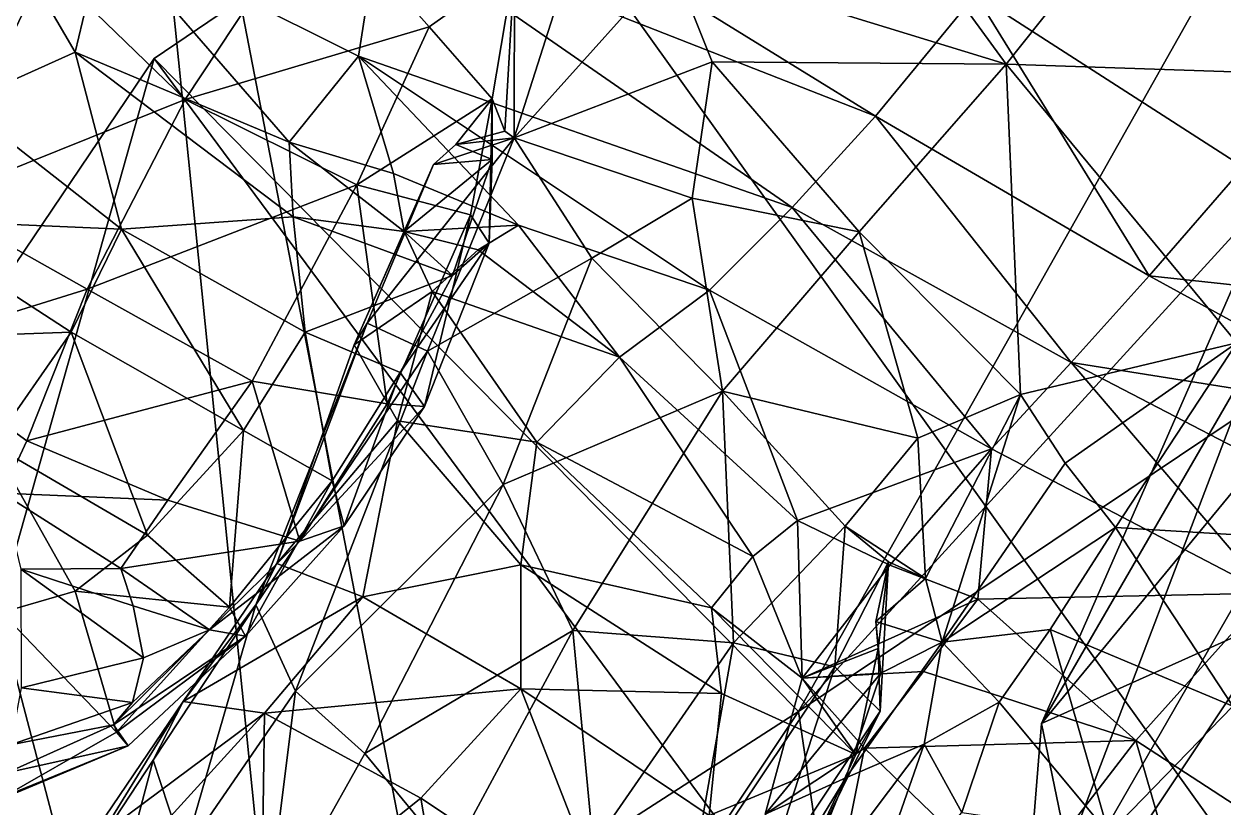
# Model space of a CAD drawing. Header units: metres. Extents: x -7.7 to 8, y -8.9 to 8.6.
# Drawn here: x -5.397 to -4.672, y 4.61 to 5.083 of the extents above; entities that cross this region are included whole.
import ezdxf

# ---------------------------------------------------------------- set-up
doc = ezdxf.new("R2010")
doc.units = ezdxf.units.M
doc.layers.add('LIBERTY', color=1, linetype='CONTINUOUS')

msp = doc.modelspace()

# ---------------------------------------------------------------- linework, layer by layer
at = {"layer": 'LIBERTY', "color": 7}
for points in [[(-7.53329, 8.63299, 0.068), (6.51222, 8.63299, 0.068), (-7.65053, -5.52977, 0.068)], [(-7.65053, -5.52977, 0.068), (6.51222, 8.63299, 0.068), (-7.53329, -5.64701, 0.068)], [(6.51222, 8.63299, 0.068), (6.62947, 8.51574, 0.068), (-7.53329, -5.64701, 0.068)], [(6.62947, 8.51574, 0.068), (6.51222, -5.64701, 0.068), (-7.53329, -5.64701, 0.068)], [(-7.53329, 8.51574, 1.70282), (-7.53329, -5.52977, 1.70282), (6.51222, -5.52977, 1.70282)], [(6.51222, 8.51574, 1.70282), (-7.53329, 8.51574, 1.70282), (6.51222, -5.52977, 1.70282)]]:
    msp.add_3dface(points, dxfattribs=at)
at = {"layer": 'LIBERTY', "color": 8}
for points in [[(-4.83365, 4.4073, 19.7221), (-4.32971, 5.73162, 15.2544), (-5.31815, 5.06193, 15.1311)], [(-5.31815, 5.06193, 15.1311), (-4.32971, 5.73162, 15.2544), (-4.9292, 4.66772, 15.0945)], [(-4.9292, 4.66772, 15.0945), (-4.32971, 5.73162, 15.2544), (-4.07067, 5.24419, 14.9746)], [(-4.83365, 4.4073, 19.7221), (-4.17463, 4.71277, 19.5547), (-4.32971, 5.73162, 15.2544)], [(-5.34113, 5.55796, 1.70282), (-2.83456, 5.65337, 2.6949), (-3.21876, 4.54113, 1.70282)], [(-3.21999, 4.54172, 1.9325), (-2.82557, 5.64047, 2.89325), (-5.33928, 5.55702, 1.93144)], [(-4.78265, 4.6605, 8.47914), (-4.38764, 5.5614, 8.67711), (-4.22018, 5.63173, 6.66068)], [(-4.78265, 4.6605, 8.47914), (-4.22018, 5.63173, 6.66068), (-4.24265, 4.90295, 6.21286)], [(-5.33928, 5.55702, 1.93144), (-5.35185, 5.53955, 1.92482), (-3.2276, 4.52227, 1.92482)], [(-5.35184, 5.53956, 1.70282), (-5.34113, 5.55796, 1.70282), (-3.2276, 4.52227, 1.70282)], [(-5.34113, 5.55796, 1.70282), (-3.21876, 4.54113, 1.70282), (-3.2276, 4.52227, 1.70282)], [(-3.21999, 4.54172, 1.9325), (-5.33928, 5.55702, 1.93144), (-3.2276, 4.52227, 1.92482)], [(-4.24287, 5.31525, 9.38173), (-4.38764, 5.5614, 8.67711), (-4.78265, 4.6605, 8.47914)], [(-5.512, 5.10928, 1.70282), (-5.35184, 5.53956, 1.70282), (-5.18056, 3.84367, 1.70282)], [(-5.35185, 5.53955, 1.92482), (-5.512, 5.10928, 1.92482), (-5.18056, 3.84367, 1.92482)], [(-5.35185, 5.53955, 1.92482), (-4.96023, 3.51313, 1.92482), (-3.82003, 3.4006, 1.92482)], [(-5.35185, 5.53955, 1.92482), (-5.18056, 3.84367, 1.92482), (-4.96023, 3.51313, 1.92482)], [(-3.2276, 4.52227, 1.92482), (-5.35185, 5.53955, 1.92482), (-3.82003, 3.4006, 1.92482)], [(-4.96023, 3.51313, 1.70282), (-5.35184, 5.53956, 1.70282), (-3.82003, 3.4006, 1.70282)], [(-5.18056, 3.84367, 1.70282), (-5.35184, 5.53956, 1.70282), (-4.96023, 3.51313, 1.70282)], [(-5.35184, 5.53956, 1.70282), (-3.2276, 4.52227, 1.70282), (-3.82003, 3.4006, 1.70282)], [(-4.9292, 4.66772, 15.0945), (-4.31752, 5.33817, 10.2236), (-4.88325, 4.35498, 10.2029)], [(-4.9292, 4.66772, 15.0945), (-4.07067, 5.24419, 14.9746), (-4.31752, 5.33817, 10.2236)], [(-4.88325, 4.35498, 10.2029), (-4.31752, 5.33817, 10.2236), (-4.24287, 5.31525, 9.38173)], [(-4.57106, 5.05069, 2.88717), (-4.33403, 5.34301, 3.39239), (-4.69189, 5.19949, 2.84662)], [(-4.88325, 4.35498, 10.2029), (-4.24287, 5.31525, 9.38173), (-4.72276, 4.37085, 9.36432)], [(-4.72276, 4.37085, 9.36432), (-4.24287, 5.31525, 9.38173), (-4.78265, 4.6605, 8.47914)], [(-4.80384, 5.05847, 2.63504), (-4.91812, 5.21537, 2.6427), (-5.00557, 5.12049, 2.51876)], [(-4.69189, 5.19949, 2.84662), (-4.91812, 5.21537, 2.6427), (-4.80384, 5.05847, 2.63504)], [(-5.18221, 5.14463, 1.9693), (-5.15678, 5.19642, 1.97066), (-4.88276, 5.0272, 1.93502)], [(-4.88276, 5.0272, 1.93502), (-5.15678, 5.19642, 1.97066), (-4.82236, 5.10056, 1.91937)], [(-4.57106, 5.05069, 2.88717), (-4.69189, 5.19949, 2.84662), (-4.80384, 5.05847, 2.63504)], [(-5.38333, 5.11853, 2.51535), (-5.43801, 5.1872, 2.41773), (-5.50807, 5.02254, 2.40526)], [(-5.00557, 5.12049, 2.51876), (-5.04869, 5.17724, 2.52282), (-5.10095, 5.01404, 2.39374)], [(-5.04869, 5.17724, 2.52282), (-5.10059, 5.11759, 2.49597), (-5.10095, 5.01404, 2.39374)], [(-5.29941, 5.03726, 2.55434), (-5.21978, 5.15779, 2.5415), (-5.38333, 5.11853, 2.51535)], [(-5.21978, 5.15779, 2.5415), (-5.29941, 5.03726, 2.55434), (-5.1521, 5.08112, 2.49804)], [(-5.21978, 5.15779, 2.5415), (-5.1521, 5.08112, 2.49804), (-5.10059, 5.11759, 2.49597)], [(-5.4348, 5.03476, 2.09399), (-5.41797, 5.15473, 2.08938), (-5.36595, 5.06568, 2.02347)], [(-5.36595, 5.06568, 2.02347), (-5.41797, 5.15473, 2.08938), (-5.34824, 5.13996, 1.99459)], [(-5.34824, 5.13996, 1.99459), (-5.18221, 5.14463, 1.9693), (-5.19476, 5.06337, 1.96615)], [(-5.19476, 5.06337, 1.96615), (-5.18221, 5.14463, 1.9693), (-4.93315, 4.9719, 1.93664)], [(-4.93315, 4.9719, 1.93664), (-5.18221, 5.14463, 1.9693), (-4.88276, 5.0272, 1.93502)], [(-5.23677, 5.01145, 2.01469), (-5.36595, 5.06568, 2.02347), (-5.34824, 5.13996, 1.99459)], [(-5.23677, 5.01145, 2.01469), (-5.34824, 5.13996, 1.99459), (-5.19476, 5.06337, 1.96615)], [(-5.45284, 4.97558, 2.49719), (-5.38333, 5.11853, 2.51535), (-5.50807, 5.02254, 2.40526)], [(-5.29941, 5.03726, 2.55434), (-5.38333, 5.11853, 2.51535), (-5.45284, 4.97558, 2.49719)], [(-5.10059, 5.11759, 2.49597), (-5.1521, 5.08112, 2.49804), (-5.11425, 5.0375, 2.43959)], [(-5.10059, 5.11759, 2.49597), (-5.11425, 5.0375, 2.43959), (-5.10643, 5.01813, 2.41367)], [(-5.10059, 5.11759, 2.49597), (-5.10643, 5.01813, 2.41367), (-5.10095, 5.01404, 2.39374)], [(-4.98141, 5.05989, 2.52103), (-5.00557, 5.12049, 2.51876), (-5.10095, 5.01404, 2.39374)], [(-4.98141, 5.05989, 2.52103), (-4.80384, 5.05847, 2.63504), (-5.00557, 5.12049, 2.51876)], [(-5.51248, 4.61822, 1.70282), (-5.512, 5.10928, 1.70282), (-5.18056, 3.84367, 1.70282)], [(-5.512, 5.10928, 1.92482), (-5.51248, 4.61822, 1.92482), (-5.18056, 3.84367, 1.92482)], [(-4.7176, 4.93072, 1.92797), (-4.88276, 5.0272, 1.93502), (-4.82236, 5.10056, 1.91937)], [(-4.7176, 4.93072, 1.92797), (-4.82236, 5.10056, 1.91937), (-4.66063, 4.99638, 1.91847)], [(-4.66063, 4.99638, 1.91847), (-4.82236, 5.10056, 1.91937), (-4.58939, 5.08442, 1.9108)], [(-5.29941, 5.03726, 2.55434), (-5.19576, 4.98557, 2.51941), (-5.1521, 5.08112, 2.49804)], [(-5.1521, 5.08112, 2.49804), (-5.19576, 4.98557, 2.51941), (-5.11425, 5.0375, 2.43959)], [(-5.4348, 5.03476, 2.09399), (-5.36595, 5.06568, 2.02347), (-5.33787, 4.95895, 2.01582)], [(-5.36595, 5.06568, 2.02347), (-5.23418, 4.96639, 2.07222), (-5.33787, 4.95895, 2.01582)], [(-5.23418, 4.96639, 2.07222), (-5.36595, 5.06568, 2.02347), (-5.23677, 5.01145, 2.01469)], [(-5.17379, 4.99255, 2.00534), (-5.23677, 5.01145, 2.01469), (-5.19476, 5.06337, 1.96615)], [(-5.09822, 4.9613, 1.99589), (-5.17379, 4.99255, 2.00534), (-5.19476, 5.06337, 1.96615)], [(-5.09822, 4.9613, 1.99589), (-5.19476, 5.06337, 1.96615), (-4.98299, 4.92212, 1.93682)], [(-4.98299, 4.92212, 1.93682), (-5.19476, 5.06337, 1.96615), (-4.93315, 4.9719, 1.93664)], [(-6.08822, 3.92079, 15.351), (-5.64074, 3.91975, 20.1209), (-5.31815, 5.06193, 15.1311)], [(-6.08822, 3.92079, 15.351), (-5.31815, 5.06193, 15.1311), (-4.9292, 4.66772, 15.0945)], [(-5.64074, 3.91975, 20.1209), (-4.83365, 4.4073, 19.7221), (-5.31815, 5.06193, 15.1311)], [(-4.99346, 4.97751, 2.52929), (-4.98141, 5.05989, 2.52103), (-5.10095, 5.01404, 2.39374)], [(-4.99346, 4.97751, 2.52929), (-4.89255, 4.9572, 2.56374), (-4.98141, 5.05989, 2.52103)], [(-4.89255, 4.9572, 2.56374), (-4.80384, 5.05847, 2.63504), (-4.98141, 5.05989, 2.52103)], [(-4.80384, 5.05847, 2.63504), (-4.89255, 4.9572, 2.56374), (-4.79535, 4.85916, 2.51432)], [(-4.6646, 4.89028, 2.6724), (-4.80384, 5.05847, 2.63504), (-4.79535, 4.85916, 2.51432)], [(-4.6646, 4.89028, 2.6724), (-4.57106, 5.05069, 2.88717), (-4.80384, 5.05847, 2.63504)], [(-5.47304, 4.9647, 2.03694), (-5.4348, 5.03476, 2.09399), (-5.33787, 4.95895, 2.01582)], [(-5.35869, 4.9227, 2.54753), (-5.29941, 5.03726, 2.55434), (-5.45284, 4.97558, 2.49719)], [(-5.29941, 5.03726, 2.55434), (-5.35869, 4.9227, 2.54753), (-5.19576, 4.98557, 2.51941)], [(-5.19576, 4.98557, 2.51941), (-5.12731, 4.96759, 2.45574), (-5.11425, 5.0375, 2.43959)], [(-5.10643, 5.01813, 2.41367), (-5.11425, 5.0375, 2.43959), (-5.13619, 5.01003, 2.30457)], [(-5.13619, 5.01003, 2.30457), (-5.11425, 5.0375, 2.43959), (-5.11421, 5.00096, 2.23764)], [(-5.11425, 5.0375, 2.43959), (-5.12731, 4.96759, 2.45574), (-5.11607, 4.95038, 2.30811)], [(-5.11425, 5.0375, 2.43959), (-5.11607, 4.95038, 2.30811), (-5.11421, 5.00096, 2.23764)], [(-4.93315, 4.9719, 1.93664), (-4.88276, 5.0272, 1.93502), (-4.76473, 4.87837, 1.92995)], [(-4.76473, 4.87837, 1.92995), (-4.88276, 5.0272, 1.93502), (-4.7176, 4.93072, 1.92797)], [(-5.1531, 4.88514, 2.42248), (-5.10095, 5.01404, 2.39374), (-5.18952, 4.90205, 2.25172)], [(-5.18952, 4.90205, 2.25172), (-5.10095, 5.01404, 2.39374), (-5.14955, 4.99787, 2.18874)], [(-5.1531, 4.88514, 2.42248), (-5.054, 4.94135, 2.50099), (-5.10095, 5.01404, 2.39374)], [(-5.10095, 5.01404, 2.39374), (-5.13619, 5.01003, 2.30457), (-5.14955, 4.99787, 2.18874)], [(-5.10095, 5.01404, 2.39374), (-5.10643, 5.01813, 2.41367), (-5.13619, 5.01003, 2.30457)], [(-5.054, 4.94135, 2.50099), (-4.99346, 4.97751, 2.52929), (-5.10095, 5.01404, 2.39374)], [(-5.16735, 4.9574, 2.04146), (-5.23677, 5.01145, 2.01469), (-5.17379, 4.99255, 2.00534)], [(-5.16735, 4.9574, 2.04146), (-5.23418, 4.96639, 2.07222), (-5.23677, 5.01145, 2.01469)], [(-5.13619, 5.01003, 2.30457), (-5.11421, 5.00096, 2.23764), (-5.14955, 4.99787, 2.18874)], [(-5.18952, 4.90205, 2.25172), (-5.14955, 4.99787, 2.18874), (-5.19736, 4.889, 2.11794)], [(-5.19736, 4.889, 2.11794), (-5.14955, 4.99787, 2.18874), (-5.16735, 4.9574, 2.04146)], [(-5.14955, 4.99787, 2.18874), (-5.11421, 5.00096, 2.23764), (-5.16735, 4.9574, 2.04146)], [(-5.11421, 5.00096, 2.23764), (-5.13807, 4.93086, 2.16637), (-5.16735, 4.9574, 2.04146)], [(-5.11421, 5.00096, 2.23764), (-5.11607, 4.95038, 2.30811), (-5.13807, 4.93086, 2.16637)], [(-5.16735, 4.9574, 2.04146), (-5.17379, 4.99255, 2.00534), (-5.09822, 4.9613, 1.99589)], [(-4.51402, 4.90871, 1.93193), (-4.7176, 4.93072, 1.92797), (-4.66063, 4.99638, 1.91847)], [(-5.19576, 4.98557, 2.51941), (-5.35869, 4.9227, 2.54753), (-5.25895, 4.86718, 2.51476)], [(-5.19576, 4.98557, 2.51941), (-5.25895, 4.86718, 2.51476), (-5.17757, 4.85338, 2.46067)], [(-5.19576, 4.98557, 2.51941), (-5.17757, 4.85338, 2.46067), (-5.12731, 4.96759, 2.45574)], [(-4.9752, 4.861, 2.54775), (-4.99346, 4.97751, 2.52929), (-5.054, 4.94135, 2.50099)], [(-4.9752, 4.861, 2.54775), (-4.89255, 4.9572, 2.56374), (-4.99346, 4.97751, 2.52929)], [(-5.35869, 4.9227, 2.54753), (-5.45284, 4.97558, 2.49719), (-5.47243, 4.88727, 2.41651)], [(-4.98299, 4.92212, 1.93682), (-4.93315, 4.9719, 1.93664), (-4.8128, 4.82623, 1.92967)], [(-4.93315, 4.9719, 1.93664), (-4.76473, 4.87837, 1.92995), (-4.8128, 4.82623, 1.92967)], [(-5.51463, 4.89145, 1.99027), (-5.47304, 4.9647, 2.03694), (-5.36832, 4.8967, 1.96477)], [(-5.47304, 4.9647, 2.03694), (-5.33787, 4.95895, 2.01582), (-5.36832, 4.8967, 1.96477)], [(-5.23418, 4.96639, 2.07222), (-5.22709, 4.89668, 2.12858), (-5.33787, 4.95895, 2.01582)], [(-5.13807, 4.93086, 2.16637), (-5.22709, 4.89668, 2.12858), (-5.23418, 4.96639, 2.07222)], [(-5.13807, 4.93086, 2.16637), (-5.23418, 4.96639, 2.07222), (-5.16735, 4.9574, 2.04146)], [(-5.12731, 4.96759, 2.45574), (-5.17757, 4.85338, 2.46067), (-5.15495, 4.85185, 2.38038)], [(-5.12731, 4.96759, 2.45574), (-5.15495, 4.85185, 2.38038), (-5.11607, 4.95038, 2.30811)], [(-5.33787, 4.95895, 2.01582), (-5.26422, 4.83741, 2.06466), (-5.36832, 4.8967, 1.96477)], [(-5.22709, 4.89668, 2.12858), (-5.26422, 4.83741, 2.06466), (-5.33787, 4.95895, 2.01582)], [(-5.19736, 4.889, 2.11794), (-5.16735, 4.9574, 2.04146), (-5.15046, 4.92117, 1.99965)], [(-5.12257, 4.94649, 1.99636), (-5.16735, 4.9574, 2.04146), (-5.09822, 4.9613, 1.99589)], [(-5.15046, 4.92117, 1.99965), (-5.16735, 4.9574, 2.04146), (-5.12257, 4.94649, 1.99636)], [(-5.12257, 4.94649, 1.99636), (-5.09822, 4.9613, 1.99589), (-5.03732, 4.88168, 1.93704)], [(-5.03732, 4.88168, 1.93704), (-5.09822, 4.9613, 1.99589), (-4.98299, 4.92212, 1.93682)], [(-4.89255, 4.9572, 2.56374), (-4.9752, 4.861, 2.54775), (-4.85717, 4.83266, 2.49033)], [(-4.79535, 4.85916, 2.51432), (-4.89255, 4.9572, 2.56374), (-4.85717, 4.83266, 2.49033)], [(-5.11607, 4.95038, 2.30811), (-5.15495, 4.85185, 2.38038), (-5.16975, 4.87241, 2.29062)], [(-5.11607, 4.95038, 2.30811), (-5.16975, 4.87241, 2.29062), (-5.13807, 4.93086, 2.16637)], [(-5.10761, 4.80467, 2.53021), (-5.054, 4.94135, 2.50099), (-5.1531, 4.88514, 2.42248)], [(-5.15046, 4.92117, 1.99965), (-5.12257, 4.94649, 1.99636), (-5.03732, 4.88168, 1.93704)], [(-5.10761, 4.80467, 2.53021), (-4.9752, 4.861, 2.54775), (-5.054, 4.94135, 2.50099)], [(-5.13807, 4.93086, 2.16637), (-5.16975, 4.87241, 2.29062), (-5.22709, 4.89668, 2.12858)], [(-4.56361, 4.84647, 1.93362), (-4.76473, 4.87837, 1.92995), (-4.7176, 4.93072, 1.92797)], [(-4.51402, 4.90871, 1.93193), (-4.56361, 4.84647, 1.93362), (-4.7176, 4.93072, 1.92797)], [(-5.39508, 4.83104, 2.43974), (-5.35869, 4.9227, 2.54753), (-5.47243, 4.88727, 2.41651)], [(-5.25895, 4.86718, 2.51476), (-5.35869, 4.9227, 2.54753), (-5.39508, 4.83104, 2.43974)], [(-5.17124, 4.84313, 2.02024), (-5.19736, 4.889, 2.11794), (-5.15046, 4.92117, 1.99965)], [(-5.17124, 4.84313, 2.02024), (-5.15046, 4.92117, 1.99965), (-5.08727, 4.83031, 1.9411)], [(-5.08727, 4.83031, 1.9411), (-5.15046, 4.92117, 1.99965), (-5.03732, 4.88168, 1.93704)], [(-4.92987, 4.78306, 1.94513), (-5.03732, 4.88168, 1.93704), (-4.98299, 4.92212, 1.93682)], [(-4.92987, 4.78306, 1.94513), (-4.98299, 4.92212, 1.93682), (-4.8128, 4.82623, 1.92967)], [(-5.51463, 4.89145, 1.99027), (-5.36832, 4.8967, 1.96477), (-5.41572, 4.82871, 1.92593)], [(-5.36832, 4.8967, 1.96477), (-5.32222, 4.77413, 1.9945), (-5.41572, 4.82871, 1.92593)], [(-5.26422, 4.83741, 2.06466), (-5.32222, 4.77413, 1.9945), (-5.36832, 4.8967, 1.96477)], [(-5.22709, 4.89668, 2.12858), (-5.21077, 4.80684, 2.22213), (-5.26422, 4.83741, 2.06466)], [(-5.2568, 4.73216, 2.30724), (-5.18952, 4.90205, 2.25172), (-5.24423, 4.75707, 2.17174)], [(-5.2568, 4.73216, 2.30724), (-5.1531, 4.88514, 2.42248), (-5.18952, 4.90205, 2.25172)], [(-5.24423, 4.75707, 2.17174), (-5.18952, 4.90205, 2.25172), (-5.19736, 4.889, 2.11794)], [(-5.16975, 4.87241, 2.29062), (-5.21077, 4.80684, 2.22213), (-5.22709, 4.89668, 2.12858)], [(-4.8708, 3.56382, 8.24925), (-4.78265, 4.6605, 8.47914), (-4.24265, 4.90295, 6.21286)], [(-4.8708, 3.56382, 8.24925), (-4.24265, 4.90295, 6.21286), (-3.92957, 4.0846, 5.08707)], [(-5.24423, 4.75707, 2.17174), (-5.19736, 4.889, 2.11794), (-5.17124, 4.84313, 2.02024)], [(-4.76838, 4.81752, 2.51662), (-4.6646, 4.89028, 2.6724), (-4.79535, 4.85916, 2.51432)], [(-4.73788, 4.77868, 2.54648), (-4.6646, 4.89028, 2.6724), (-4.76838, 4.81752, 2.51662)], [(-4.54446, 4.76707, 2.73726), (-4.6646, 4.89028, 2.6724), (-4.73788, 4.77868, 2.54648)], [(-5.39508, 4.83104, 2.43974), (-5.47243, 4.88727, 2.41651), (-5.40965, 4.79953, 2.37884)], [(-5.23296, 4.67996, 2.44107), (-5.1531, 4.88514, 2.42248), (-5.2568, 4.73216, 2.30724)], [(-5.23296, 4.67996, 2.44107), (-5.10761, 4.80467, 2.53021), (-5.1531, 4.88514, 2.42248)], [(-4.95675, 4.76121, 1.94545), (-5.08727, 4.83031, 1.9411), (-5.03732, 4.88168, 1.93704)], [(-4.92987, 4.78306, 1.94513), (-4.95675, 4.76121, 1.94545), (-5.03732, 4.88168, 1.93704)], [(-4.76473, 4.87837, 1.92995), (-4.64575, 4.73914, 1.93403), (-4.8128, 4.82623, 1.92967)], [(-4.56361, 4.84647, 1.93362), (-4.60279, 4.79435, 1.93473), (-4.76473, 4.87837, 1.92995)], [(-4.60279, 4.79435, 1.93473), (-4.64575, 4.73914, 1.93403), (-4.76473, 4.87837, 1.92995)], [(-5.16975, 4.87241, 2.29062), (-5.20356, 4.7797, 2.30499), (-5.21077, 4.80684, 2.22213)], [(-5.15495, 4.85185, 2.38038), (-5.20356, 4.7797, 2.30499), (-5.16975, 4.87241, 2.29062)], [(-5.25895, 4.86718, 2.51476), (-5.39508, 4.83104, 2.43974), (-5.30998, 4.79533, 2.42491)], [(-5.25895, 4.86718, 2.51476), (-5.30998, 4.79533, 2.42491), (-5.23028, 4.77045, 2.37679)], [(-5.17757, 4.85338, 2.46067), (-5.25895, 4.86718, 2.51476), (-5.23028, 4.77045, 2.37679)], [(-5.06538, 4.71656, 2.58703), (-4.9752, 4.861, 2.54775), (-5.10761, 4.80467, 2.53021)], [(-4.9752, 4.861, 2.54775), (-5.06538, 4.71656, 2.58703), (-4.9684, 4.7092, 2.53308)], [(-4.9752, 4.861, 2.54775), (-4.9684, 4.7092, 2.53308), (-4.90117, 4.77954, 2.46595)], [(-4.85717, 4.83266, 2.49033), (-4.9752, 4.861, 2.54775), (-4.90117, 4.77954, 2.46595)], [(-5.15495, 4.85185, 2.38038), (-5.17757, 4.85338, 2.46067), (-5.23028, 4.77045, 2.37679)], [(-4.79535, 4.85916, 2.51432), (-4.85717, 4.83266, 2.49033), (-4.85269, 4.74805, 2.37921)], [(-4.79535, 4.85916, 2.51432), (-4.85269, 4.74805, 2.37921), (-4.84263, 4.70951, 2.37319)], [(-4.76838, 4.81752, 2.51662), (-4.79535, 4.85916, 2.51432), (-4.84263, 4.70951, 2.37319)], [(-5.15495, 4.85185, 2.38038), (-5.23028, 4.77045, 2.37679), (-5.20356, 4.7797, 2.30499)], [(-5.19223, 4.73686, 2.02797), (-5.24423, 4.75707, 2.17174), (-5.17124, 4.84313, 2.02024)], [(-5.19223, 4.73686, 2.02797), (-5.17124, 4.84313, 2.02024), (-5.09685, 4.75621, 1.96001)], [(-5.09685, 4.75621, 1.96001), (-5.17124, 4.84313, 2.02024), (-5.08727, 4.83031, 1.9411)], [(-5.30998, 4.79533, 2.42491), (-5.39508, 4.83104, 2.43974), (-5.40965, 4.79953, 2.37884)], [(-5.26422, 4.83741, 2.06466), (-5.2726, 4.73072, 2.12814), (-5.32222, 4.77413, 1.9945)], [(-5.21077, 4.80684, 2.22213), (-5.2726, 4.73072, 2.12814), (-5.26422, 4.83741, 2.06466)], [(-4.85717, 4.83266, 2.49033), (-4.90117, 4.77954, 2.46595), (-4.85269, 4.74805, 2.37921)], [(-5.32222, 4.77413, 1.9945), (-5.36582, 4.74031, 1.99522), (-5.41572, 4.82871, 1.92593)], [(-5.36582, 4.74031, 1.99522), (-5.41002, 4.72735, 2.00371), (-5.41572, 4.82871, 1.92593)], [(-4.98174, 4.73023, 1.94942), (-5.09685, 4.75621, 1.96001), (-5.08727, 4.83031, 1.9411)], [(-4.95675, 4.76121, 1.94545), (-4.98174, 4.73023, 1.94942), (-5.08727, 4.83031, 1.9411)], [(-4.87423, 4.75603, 1.94722), (-4.92987, 4.78306, 1.94513), (-4.8128, 4.82623, 1.92967)], [(-4.82093, 4.73549, 1.94857), (-4.87423, 4.75603, 1.94722), (-4.8128, 4.82623, 1.92967)], [(-4.64575, 4.73914, 1.93403), (-4.82093, 4.73549, 1.94857), (-4.8128, 4.82623, 1.92967)], [(-4.73788, 4.77868, 2.54648), (-4.76838, 4.81752, 2.51662), (-4.84263, 4.70951, 2.37319)], [(-5.21077, 4.80684, 2.22213), (-5.263, 4.71311, 2.22323), (-5.2726, 4.73072, 2.12814)], [(-5.20356, 4.7797, 2.30499), (-5.263, 4.71311, 2.22323), (-5.21077, 4.80684, 2.22213)], [(-5.19092, 4.64221, 2.5437), (-5.10761, 4.80467, 2.53021), (-5.23296, 4.67996, 2.44107)], [(-5.19092, 4.64221, 2.5437), (-5.06538, 4.71656, 2.58703), (-5.10761, 4.80467, 2.53021)], [(-5.40965, 4.79953, 2.37884), (-5.39874, 4.75367, 2.36899), (-5.33835, 4.75403, 2.36083)], [(-5.30998, 4.79533, 2.42491), (-5.40965, 4.79953, 2.37884), (-5.33835, 4.75403, 2.36083)], [(-5.23028, 4.77045, 2.37679), (-5.30998, 4.79533, 2.42491), (-5.33835, 4.75403, 2.36083)], [(-4.92708, 4.68781, 1.9696), (-4.95675, 4.76121, 1.94545), (-4.92987, 4.78306, 1.94513)], [(-4.87423, 4.75603, 1.94722), (-4.92708, 4.68781, 1.9696), (-4.92987, 4.78306, 1.94513)], [(-5.2726, 4.73072, 2.12814), (-5.36582, 4.74031, 1.99522), (-5.32222, 4.77413, 1.9945)], [(-5.20356, 4.7797, 2.30499), (-5.28485, 4.71695, 2.30411), (-5.263, 4.71311, 2.22323)], [(-5.20356, 4.7797, 2.30499), (-5.23028, 4.77045, 2.37679), (-5.28485, 4.71695, 2.30411)], [(-4.90117, 4.77954, 2.46595), (-4.9684, 4.7092, 2.53308), (-4.9074, 4.69473, 2.43837)], [(-4.90117, 4.77954, 2.46595), (-4.9074, 4.69473, 2.43837), (-4.87498, 4.75809, 2.38084)], [(-4.90117, 4.77954, 2.46595), (-4.87498, 4.75809, 2.38084), (-4.85269, 4.74805, 2.37921)], [(-4.77728, 4.71719, 2.49999), (-4.73788, 4.77868, 2.54648), (-4.84263, 4.70951, 2.37319)], [(-4.66702, 4.67085, 2.65999), (-4.73788, 4.77868, 2.54648), (-4.77728, 4.71719, 2.49999)], [(-4.66702, 4.67085, 2.65999), (-4.54446, 4.76707, 2.73726), (-4.73788, 4.77868, 2.54648)], [(-5.23028, 4.77045, 2.37679), (-5.33835, 4.75403, 2.36083), (-5.28485, 4.71695, 2.30411)], [(-4.92708, 4.68781, 1.9696), (-4.98174, 4.73023, 1.94942), (-4.95675, 4.76121, 1.94545)], [(-5.33835, 4.75403, 2.36083), (-5.39874, 4.75367, 2.36899), (-5.33084, 4.73143, 2.34413)], [(-5.33084, 4.73143, 2.34413), (-5.39874, 4.75367, 2.36899), (-5.32462, 4.70013, 2.3261)], [(-5.39874, 4.75367, 2.36899), (-5.39839, 4.682, 2.34735), (-5.32462, 4.70013, 2.3261)], [(-5.33835, 4.75403, 2.36083), (-5.33084, 4.73143, 2.34413), (-5.28485, 4.71695, 2.30411)], [(-5.2568, 4.73216, 2.30724), (-5.24423, 4.75707, 2.17174), (-5.30059, 4.67364, 2.1319)], [(-5.30059, 4.67364, 2.1319), (-5.24423, 4.75707, 2.17174), (-5.19223, 4.73686, 2.02797)], [(-5.09682, 4.68143, 1.96758), (-5.19223, 4.73686, 2.02797), (-5.09685, 4.75621, 1.96001)], [(-4.9758, 4.67857, 2.02073), (-5.09682, 4.68143, 1.96758), (-5.09685, 4.75621, 1.96001)], [(-4.9758, 4.67857, 2.02073), (-5.09685, 4.75621, 1.96001), (-4.98174, 4.73023, 1.94942)], [(-4.82093, 4.73549, 1.94857), (-4.92708, 4.68781, 1.9696), (-4.87423, 4.75603, 1.94722)], [(-4.87498, 4.75809, 2.38084), (-4.9074, 4.69473, 2.43837), (-4.87995, 4.66786, 2.28634)], [(-4.88262, 4.72204, 2.27464), (-4.87498, 4.75809, 2.38084), (-4.88128, 4.70569, 2.18456)], [(-4.85269, 4.74805, 2.37921), (-4.87498, 4.75809, 2.38084), (-4.88262, 4.72204, 2.27464)], [(-4.87498, 4.75809, 2.38084), (-4.87995, 4.66786, 2.28634), (-4.88128, 4.70569, 2.18456)], [(-4.84263, 4.70951, 2.37319), (-4.85269, 4.74805, 2.37921), (-4.88262, 4.72204, 2.27464)], [(-5.34095, 4.65516, 2.1279), (-5.41002, 4.72735, 2.00371), (-5.36582, 4.74031, 1.99522)], [(-5.2726, 4.73072, 2.12814), (-5.34095, 4.65516, 2.1279), (-5.36582, 4.74031, 1.99522)], [(-5.30059, 4.67364, 2.1319), (-5.19223, 4.73686, 2.02797), (-5.25148, 4.66674, 1.97825)], [(-5.25148, 4.66674, 1.97825), (-5.19223, 4.73686, 2.02797), (-5.09682, 4.68143, 1.96758)], [(-4.82093, 4.73549, 1.94857), (-4.64575, 4.73914, 1.93403), (-4.72559, 4.65009, 1.914)], [(-4.64575, 4.73914, 1.93403), (-4.60236, 4.56984, 1.9631), (-4.72559, 4.65009, 1.914)], [(-5.2726, 4.73072, 2.12814), (-5.263, 4.71311, 2.22323), (-5.34095, 4.65516, 2.1279)], [(-5.33084, 4.73143, 2.34413), (-5.32462, 4.70013, 2.3261), (-5.28485, 4.71695, 2.30411)], [(-5.31877, 4.63834, 2.25928), (-5.2568, 4.73216, 2.30724), (-5.30059, 4.67364, 2.1319)], [(-5.30019, 4.58193, 2.37566), (-5.2568, 4.73216, 2.30724), (-5.31877, 4.63834, 2.25928)], [(-5.30019, 4.58193, 2.37566), (-5.23296, 4.67996, 2.44107), (-5.2568, 4.73216, 2.30724)], [(-4.89464, 4.64168, 2.128), (-4.9758, 4.67857, 2.02073), (-4.98174, 4.73023, 1.94942)], [(-4.92708, 4.68781, 1.9696), (-4.89464, 4.64168, 2.128), (-4.98174, 4.73023, 1.94942)], [(-4.92708, 4.68781, 1.9696), (-4.82093, 4.73549, 1.94857), (-4.85389, 4.69188, 1.93939)], [(-4.85389, 4.69188, 1.93939), (-4.82093, 4.73549, 1.94857), (-4.72559, 4.65009, 1.914)], [(-5.34095, 4.65516, 2.1279), (-5.41419, 4.61333, 2.15188), (-5.41002, 4.72735, 2.00371)], [(-5.28485, 4.71695, 2.30411), (-5.33119, 4.67315, 2.3052), (-5.34281, 4.6596, 2.292)], [(-5.28485, 4.71695, 2.30411), (-5.34281, 4.6596, 2.292), (-5.263, 4.71311, 2.22323)], [(-5.32462, 4.70013, 2.3261), (-5.33119, 4.67315, 2.3052), (-5.28485, 4.71695, 2.30411)], [(-5.13935, 4.57953, 2.57512), (-5.06538, 4.71656, 2.58703), (-5.19092, 4.64221, 2.5437)], [(-5.06538, 4.71656, 2.58703), (-5.13935, 4.57953, 2.57512), (-5.05328, 4.58679, 2.57105)], [(-5.06538, 4.71656, 2.58703), (-5.05328, 4.58679, 2.57105), (-4.9684, 4.7092, 2.53308)], [(-4.88262, 4.72204, 2.27464), (-4.88128, 4.70569, 2.18456), (-4.87955, 4.69084, 2.17562)], [(-4.84263, 4.70951, 2.37319), (-4.88262, 4.72204, 2.27464), (-4.87955, 4.69084, 2.17562)], [(-4.8082, 4.6732, 2.47692), (-4.77728, 4.71719, 2.49999), (-4.84263, 4.70951, 2.37319)], [(-4.74186, 4.59387, 2.65639), (-4.77728, 4.71719, 2.49999), (-4.8082, 4.6732, 2.47692)], [(-4.74186, 4.59387, 2.65639), (-4.66702, 4.67085, 2.65999), (-4.77728, 4.71719, 2.49999)], [(-5.34281, 4.6596, 2.292), (-5.33394, 4.64694, 2.22813), (-5.263, 4.71311, 2.22323)], [(-5.263, 4.71311, 2.22323), (-5.33394, 4.64694, 2.22813), (-5.34095, 4.65516, 2.1279)], [(-4.9684, 4.7092, 2.53308), (-5.05328, 4.58679, 2.57105), (-4.99387, 4.56535, 2.49424)], [(-4.9684, 4.7092, 2.53308), (-4.99387, 4.56535, 2.49424), (-4.9074, 4.69473, 2.43837)], [(-4.85346, 4.6479, 2.39054), (-4.84263, 4.70951, 2.37319), (-4.90062, 4.62754, 2.22379)], [(-4.90062, 4.62754, 2.22379), (-4.84263, 4.70951, 2.37319), (-4.87955, 4.69084, 2.17562)], [(-4.85346, 4.6479, 2.39054), (-4.8082, 4.6732, 2.47692), (-4.84263, 4.70951, 2.37319)], [(-4.83365, 4.4073, 19.7221), (-4.31845, 3.92952, 24.3225), (-4.17463, 4.71277, 19.5547)], [(-4.87955, 4.69084, 2.17562), (-4.88128, 4.70569, 2.18456), (-4.92708, 4.68781, 1.9696)], [(-4.88128, 4.70569, 2.18456), (-4.89464, 4.64168, 2.128), (-4.92708, 4.68781, 1.9696)], [(-4.88128, 4.70569, 2.18456), (-4.87995, 4.66786, 2.28634), (-4.89464, 4.64168, 2.128)], [(-5.32462, 4.70013, 2.3261), (-5.39839, 4.682, 2.34735), (-5.33119, 4.67315, 2.3052)], [(-4.9074, 4.69473, 2.43837), (-4.99387, 4.56535, 2.49424), (-4.95081, 4.56092, 2.40518)], [(-4.9074, 4.69473, 2.43837), (-4.95081, 4.56092, 2.40518), (-4.87995, 4.66786, 2.28634)], [(-4.90062, 4.62754, 2.22379), (-4.87955, 4.69084, 2.17562), (-4.94937, 4.60566, 2.04966)], [(-4.94937, 4.60566, 2.04966), (-4.87955, 4.69084, 2.17562), (-4.92708, 4.68781, 1.9696)], [(-4.94937, 4.60566, 2.04966), (-4.92708, 4.68781, 1.9696), (-4.88945, 4.64554, 1.93423)], [(-4.92708, 4.68781, 1.9696), (-4.85389, 4.69188, 1.93939), (-4.88945, 4.64554, 1.93423)], [(-4.88945, 4.64554, 1.93423), (-4.85389, 4.69188, 1.93939), (-4.72559, 4.65009, 1.914)], [(-5.39839, 4.682, 2.34735), (-5.40497, 4.64759, 2.32213), (-5.33119, 4.67315, 2.3052)], [(-5.2509, 4.5352, 2.45879), (-5.23296, 4.67996, 2.44107), (-5.30019, 4.58193, 2.37566)], [(-5.25148, 4.66674, 1.97825), (-5.09682, 4.68143, 1.96758), (-5.15723, 4.61537, 1.91057)], [(-5.2509, 4.5352, 2.45879), (-5.19092, 4.64221, 2.5437), (-5.23296, 4.67996, 2.44107)], [(-5.09682, 4.68143, 1.96758), (-5.0409, 4.53812, 2.02915), (-5.15723, 4.61537, 1.91057)], [(-4.9758, 4.67857, 2.02073), (-4.98326, 4.60488, 2.0972), (-5.09682, 4.68143, 1.96758)], [(-4.98326, 4.60488, 2.0972), (-5.0409, 4.53812, 2.02915), (-5.09682, 4.68143, 1.96758)], [(-5.33119, 4.67315, 2.3052), (-5.40497, 4.64759, 2.32213), (-5.34281, 4.6596, 2.292)], [(-5.3748, 4.55313, 2.20442), (-5.30059, 4.67364, 2.1319), (-5.36021, 4.58582, 2.07972)], [(-5.3748, 4.55313, 2.20442), (-5.31877, 4.63834, 2.25928), (-5.30059, 4.67364, 2.1319)], [(-5.36021, 4.58582, 2.07972), (-5.30059, 4.67364, 2.1319), (-5.25148, 4.66674, 1.97825)], [(-4.89464, 4.64168, 2.128), (-4.98326, 4.60488, 2.0972), (-4.9758, 4.67857, 2.02073)], [(-4.8306, 4.60666, 2.49289), (-4.8082, 4.6732, 2.47692), (-4.85346, 4.6479, 2.39054)], [(-4.8306, 4.60666, 2.49289), (-4.74186, 4.59387, 2.65639), (-4.8082, 4.6732, 2.47692)], [(-5.59447, 3.66798, 15.3332), (-6.08822, 3.92079, 15.351), (-4.9292, 4.66772, 15.0945)], [(-5.59447, 3.66798, 15.3332), (-4.9292, 4.66772, 15.0945), (-4.88325, 4.35498, 10.2029)], [(-5.36021, 4.58582, 2.07972), (-5.25148, 4.66674, 1.97825), (-5.32647, 4.58426, 1.94255)], [(-5.32647, 4.58426, 1.94255), (-5.25148, 4.66674, 1.97825), (-5.25347, 4.53873, 1.87182)], [(-5.25148, 4.66674, 1.97825), (-5.15723, 4.61537, 1.91057), (-5.25347, 4.53873, 1.87182)], [(-4.95081, 4.56092, 2.40518), (-4.93193, 4.5621, 2.30795), (-4.87995, 4.66786, 2.28634)], [(-4.87995, 4.66786, 2.28634), (-4.93193, 4.5621, 2.30795), (-4.89464, 4.64168, 2.128)], [(-4.64211, 4.54381, 2.67201), (-4.66702, 4.67085, 2.65999), (-4.74186, 4.59387, 2.65639)], [(-5.40497, 4.64759, 2.32213), (-5.40702, 4.63053, 2.30266), (-5.34281, 4.6596, 2.292)], [(-5.34281, 4.6596, 2.292), (-5.40702, 4.63053, 2.30266), (-5.33394, 4.64694, 2.22813)], [(-4.72276, 4.37085, 9.36432), (-4.78265, 4.6605, 8.47914), (-4.8708, 3.56382, 8.24925)], [(-5.33394, 4.64694, 2.22813), (-5.41419, 4.61333, 2.15188), (-5.34095, 4.65516, 2.1279)], [(-4.88945, 4.64554, 1.93423), (-4.72559, 4.65009, 1.914), (-4.79749, 4.55685, 1.90215)], [(-4.72559, 4.65009, 1.914), (-4.70038, 4.56213, 1.91879), (-4.79749, 4.55685, 1.90215)], [(-4.60236, 4.56984, 1.9631), (-4.70038, 4.56213, 1.91879), (-4.72559, 4.65009, 1.914)], [(-5.33394, 4.64694, 2.22813), (-5.4137, 4.61438, 2.2525), (-5.41419, 4.61333, 2.15188)], [(-5.40702, 4.63053, 2.30266), (-5.4137, 4.61438, 2.2525), (-5.33394, 4.64694, 2.22813)], [(-4.90561, 4.56437, 1.96154), (-4.94937, 4.60566, 2.04966), (-4.88945, 4.64554, 1.93423)], [(-4.89419, 4.53089, 2.42626), (-4.85346, 4.6479, 2.39054), (-4.93893, 4.5344, 2.28158)], [(-4.93893, 4.5344, 2.28158), (-4.85346, 4.6479, 2.39054), (-4.90062, 4.62754, 2.22379)], [(-4.90561, 4.56437, 1.96154), (-4.88945, 4.64554, 1.93423), (-4.79749, 4.55685, 1.90215)], [(-4.89419, 4.53089, 2.42626), (-4.8306, 4.60666, 2.49289), (-4.85346, 4.6479, 2.39054)], [(-5.35368, 4.50591, 2.3131), (-5.31877, 4.63834, 2.25928), (-5.3748, 4.55313, 2.20442)], [(-5.35368, 4.50591, 2.3131), (-5.30019, 4.58193, 2.37566), (-5.31877, 4.63834, 2.25928)], [(-5.13935, 4.57953, 2.57512), (-5.19092, 4.64221, 2.5437), (-5.2509, 4.5352, 2.45879)], [(-4.89464, 4.64168, 2.128), (-4.93193, 4.5621, 2.30795), (-4.98326, 4.60488, 2.0972)], [(-4.93893, 4.5344, 2.28158), (-4.90062, 4.62754, 2.22379), (-4.9659, 4.52058, 2.1239)], [(-4.9659, 4.52058, 2.1239), (-4.90062, 4.62754, 2.22379), (-4.94937, 4.60566, 2.04966)], [(-5.52292, 4.60299, 1.70282), (-5.51248, 4.61822, 1.70282), (-5.18056, 3.84367, 1.70282)], [(-5.18056, 3.84367, 1.92482), (-5.51248, 4.61822, 1.92482), (-5.52292, 4.60299, 1.90912)], [(-5.15723, 4.61537, 1.91057), (-5.13087, 4.46104, 1.95817), (-5.25347, 4.53873, 1.87182)], [(-5.0409, 4.53812, 2.02915), (-5.13087, 4.46104, 1.95817), (-5.15723, 4.61537, 1.91057)]]:
    msp.add_3dface(points, dxfattribs=at)

doc.saveas('drawing.dxf')
